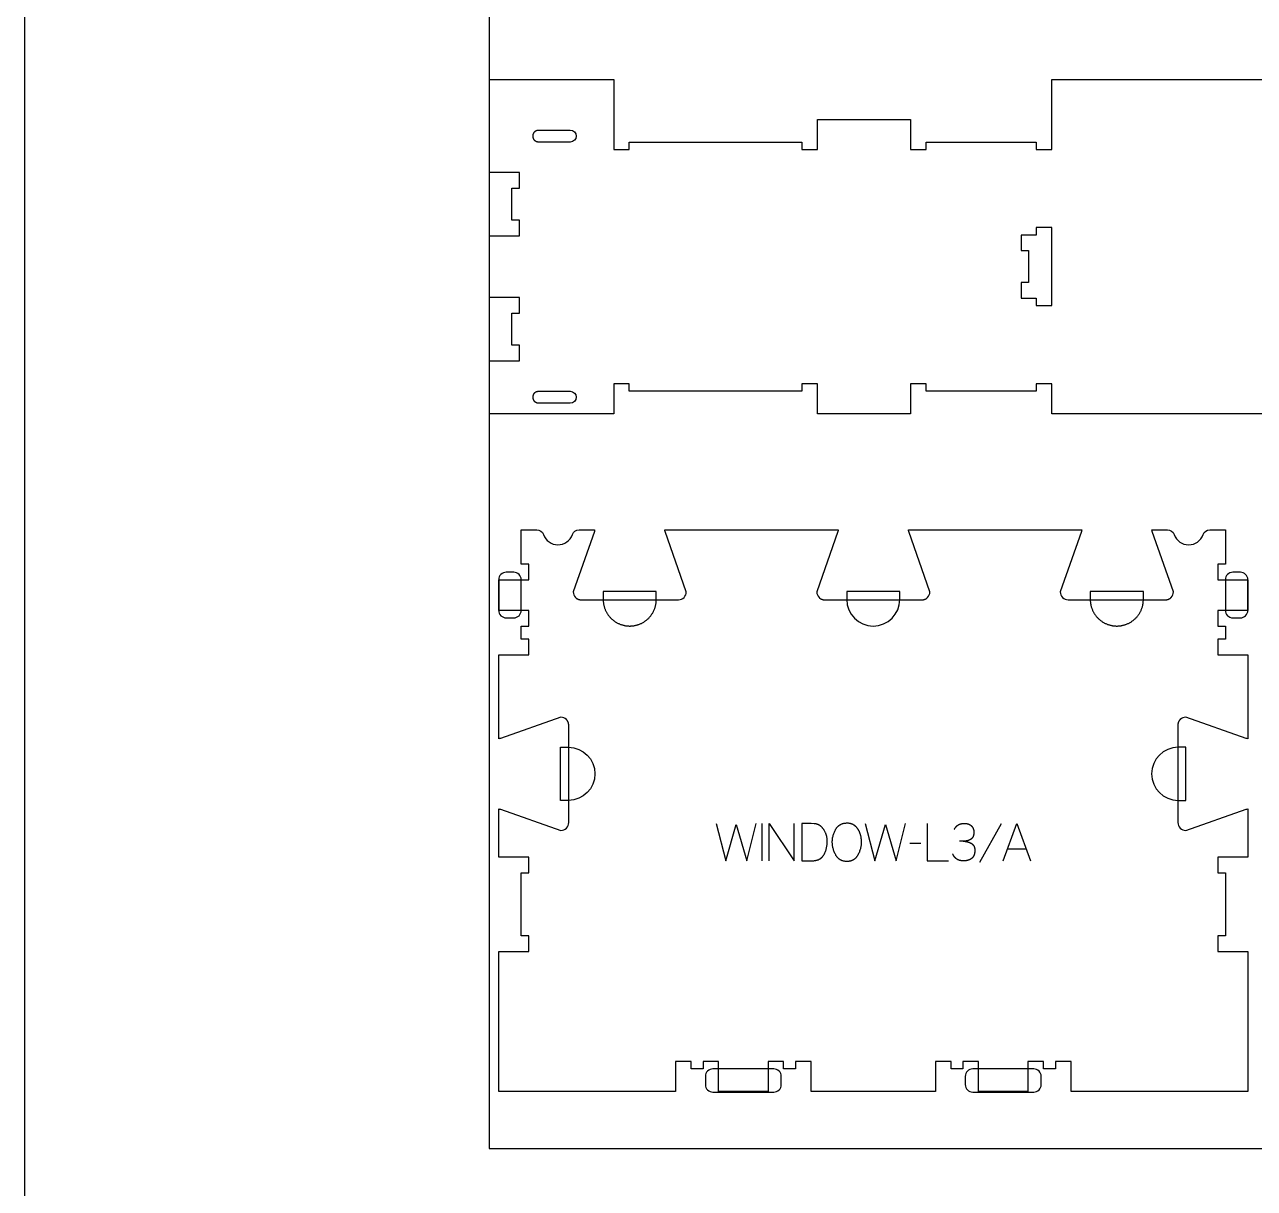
# Model space of a CAD drawing. Extents: x 0 to 4485, y 0 to 8771.
# Drawn here: x 0 to 984, y 3731 to 4662 of the extents above; entities that cross this region are included whole.
import ezdxf

# ---------------------------------------------------------------- set-up
doc = ezdxf.new("R2010")
doc.units = 0
for name, color, linetype in [('0_SHEET_SPRUCEPLY_2440X122', 1, 'CONTINUOUS'), ('1_ANYTOOL_1MMDEEP_LABELS_S', 2, 'CONTINUOUS'), ('3_ANYTOOL_CUTTHROUGH_INSID', 4, 'CONTINUOUS'), ('4_ANYTOOL_CUTTHROUGH_OUTSI', 5, 'CONTINUOUS'), ('5_ANYTOOL_HALF_MILL_9MM_IN', 3, 'CONTINUOUS'), ('DONOTCUT', 7, 'CONTINUOUS')]:
    doc.layers.add(name, color=color, linetype=linetype)

msp = doc.modelspace()

# ---------------------------------------------------------------- linework, layer by layer
at = {"layer": '0_SHEET_SPRUCEPLY_2440X122'}
msp.add_lwpolyline([(371.7, 4982.59), (371.7, 3762.59), (2811.7, 3762.59), (2811.7, 4982.59)], close=True, dxfattribs=at)
at = {"layer": '1_ANYTOOL_1MMDEEP_LABELS_S', "color": 2}
for points in [[(553.36, 4022.67), (561.07, 3992.67), (569.52, 4021.77), (578, 3992.67), (585.5, 4022.67)], [(589.87, 4022.67), (589.87, 3992.67)], [(595.87, 3992.67), (595.87, 4022.67), (615.93, 3992.67), (615.93, 4022.67)], [(672.76, 4022.67), (680.47, 3992.67), (688.92, 4021.77), (697.4, 3992.67), (704.9, 4022.67)], [(722.26, 4022.67), (722.26, 3992.67), (739.36, 3992.67)], [(743.9, 4017.74), (744.06, 4018.05), (744.23, 4018.34), (744.4, 4018.63), (744.57, 4018.9), (744.76, 4019.16), (744.95, 4019.42), (745.14, 4019.67), (745.24, 4019.78), (745.35, 4019.9), (745.45, 4020.02), (745.55, 4020.13), (745.66, 4020.24), (745.77, 4020.34), (745.88, 4020.45), (745.99, 4020.55), (746.1, 4020.65), (746.22, 4020.75), (746.33, 4020.84), (746.45, 4020.94), (746.57, 4021.03), (746.69, 4021.11), (746.81, 4021.2), (746.94, 4021.28), (747.06, 4021.36), (747.19, 4021.44), (747.32, 4021.52), (747.45, 4021.59), (747.58, 4021.66), (747.72, 4021.73), (747.85, 4021.8), (747.99, 4021.86), (748.12, 4021.92), (748.26, 4021.98), (748.41, 4022.04), (748.55, 4022.09), (748.69, 4022.14), (748.84, 4022.19), (748.99, 4022.24), (749.14, 4022.28), (749.44, 4022.37), (749.75, 4022.44), (750.06, 4022.5), (750.38, 4022.55), (750.71, 4022.6), (751.05, 4022.63), (751.39, 4022.65), (751.73, 4022.67), (752.09, 4022.67), (752.3, 4022.67), (752.51, 4022.67), (752.71, 4022.66), (752.91, 4022.64), (753.11, 4022.63), (753.31, 4022.61), (753.51, 4022.58), (753.7, 4022.56), (753.89, 4022.52), (754.08, 4022.49), (754.27, 4022.45), (754.45, 4022.41), (754.63, 4022.36), (754.81, 4022.31), (754.98, 4022.26), (755.16, 4022.2), (755.33, 4022.14), (755.5, 4022.08), (755.66, 4022.01), (755.83, 4021.94), (755.99, 4021.86), (756.15, 4021.78), (756.3, 4021.7), (756.46, 4021.61), (756.61, 4021.52), (756.75, 4021.43), (756.9, 4021.33), (757.04, 4021.23), (757.19, 4021.12), (757.32, 4021.02), (757.46, 4020.9), (757.59, 4020.79), (757.73, 4020.67), (757.85, 4020.55), (757.97, 4020.42), (758.09, 4020.29), (758.2, 4020.16), (758.31, 4020.02), (758.42, 4019.89), (758.52, 4019.75), (758.62, 4019.6), (758.71, 4019.45), (758.8, 4019.3), (758.88, 4019.15), (758.96, 4018.99), (759.04, 4018.83), (759.11, 4018.67), (759.18, 4018.51), (759.24, 4018.34), (759.3, 4018.16), (759.35, 4017.99), (759.4, 4017.81), (759.45, 4017.63), (759.49, 4017.45), (759.53, 4017.26), (759.56, 4017.07), (759.59, 4016.87), (759.61, 4016.68), (759.63, 4016.48), (759.65, 4016.27), (759.66, 4016.07), (759.67, 4015.86), (759.67, 4015.65), (759.67, 4015.09), (759.66, 4014.75), (759.63, 4014.43), (759.6, 4014.12), (759.56, 4013.82), (759.54, 4013.67), (759.51, 4013.53), (759.48, 4013.39), (759.45, 4013.25), (759.42, 4013.11), (759.38, 4012.98), (759.35, 4012.85), (759.31, 4012.72), (759.27, 4012.59), (759.22, 4012.47), (759.18, 4012.35), (759.13, 4012.23), (759.08, 4012.11), (759.02, 4012), (758.97, 4011.89), (758.91, 4011.78), (758.85, 4011.68), (758.79, 4011.57), (758.72, 4011.47), (758.66, 4011.38), (758.59, 4011.28), (758.52, 4011.19), (758.37, 4011.01), (758.22, 4010.84), (758.06, 4010.67), (757.9, 4010.51), (757.82, 4010.44), (757.74, 4010.36), (757.65, 4010.29), (757.57, 4010.22), (757.48, 4010.15), (757.4, 4010.08), (757.31, 4010.01), (757.22, 4009.94), (757.13, 4009.88), (757.04, 4009.82), (756.95, 4009.76), (756.85, 4009.7), (756.76, 4009.64), (756.66, 4009.59), (756.57, 4009.54), (756.47, 4009.48), (756.37, 4009.43), (756.27, 4009.39), (756.17, 4009.34), (756.06, 4009.29), (755.96, 4009.25), (755.86, 4009.21), (755.64, 4009.13), (755.43, 4009.06), (755.21, 4008.99), (754.99, 4008.93), (754.77, 4008.87), (754.55, 4008.81), (754.32, 4008.76), (754.09, 4008.71), (753.86, 4008.67), (753.63, 4008.63), (753.39, 4008.6), (753.16, 4008.57), (752.92, 4008.54), (752.68, 4008.52), (752.43, 4008.51), (752.19, 4008.5), (751.94, 4008.49), (748.23, 4008.44)], [(781.44, 4022.2), (764.26, 3991.43)], [(783.16, 3992.67), (794.04, 4022.67), (805.1, 3992.67)], [(717.12, 4006.56), (708.33, 4006.47)], [(751.02, 4008.44), (751.45, 4008.42), (751.89, 4008.38), (752.31, 4008.33), (752.74, 4008.27), (753.16, 4008.2), (753.57, 4008.12), (753.98, 4008.03), (754.39, 4007.93), (754.79, 4007.81), (755.19, 4007.69), (755.59, 4007.55), (755.97, 4007.4), (756.36, 4007.25), (756.74, 4007.08), (757.12, 4006.9), (757.49, 4006.71), (757.67, 4006.61), (757.85, 4006.5), (757.93, 4006.45), (758.02, 4006.39), (758.1, 4006.34), (758.18, 4006.28), (758.26, 4006.22), (758.34, 4006.16), (758.42, 4006.1), (758.49, 4006.04), (758.57, 4005.97), (758.64, 4005.91), (758.71, 4005.84), (758.78, 4005.77), (758.85, 4005.7), (758.92, 4005.63), (758.98, 4005.56), (759.05, 4005.49), (759.11, 4005.42), (759.17, 4005.34), (759.23, 4005.27), (759.29, 4005.19), (759.35, 4005.11), (759.4, 4005.03), (759.46, 4004.95), (759.51, 4004.87), (759.56, 4004.79), (759.61, 4004.7), (759.66, 4004.62), (759.71, 4004.53), (759.75, 4004.44), (759.8, 4004.35), (759.84, 4004.26), (759.88, 4004.17), (759.92, 4004.08), (759.96, 4003.98), (760.03, 4003.79), (760.1, 4003.59), (760.16, 4003.39), (760.21, 4003.19), (760.26, 4002.98), (760.3, 4002.76), (760.34, 4002.54), (760.37, 4002.32), (760.4, 4002.08), (760.42, 4001.85), (760.43, 4001.61), (760.44, 4001.37), (760.44, 4001.12), (760.44, 4000.84), (760.44, 4000.56), (760.42, 4000.29), (760.41, 4000.03), (760.38, 3999.77), (760.36, 3999.52), (760.33, 3999.27), (760.29, 3999.02), (760.25, 3998.79), (760.2, 3998.55), (760.15, 3998.32), (760.1, 3998.1), (760.03, 3997.88), (759.97, 3997.66), (759.9, 3997.45), (759.82, 3997.25), (759.74, 3997.05), (759.66, 3996.85), (759.57, 3996.66), (759.47, 3996.48), (759.37, 3996.3), (759.27, 3996.12), (759.16, 3995.95), (759.05, 3995.79), (758.93, 3995.63), (758.8, 3995.47), (758.68, 3995.32), (758.61, 3995.25), (758.54, 3995.18), (758.47, 3995.11), (758.4, 3995.04), (758.33, 3994.97), (758.26, 3994.9), (758.19, 3994.84), (758.11, 3994.77), (757.96, 3994.64), (757.8, 3994.52), (757.64, 3994.41), (757.48, 3994.29), (757.31, 3994.18), (757.14, 3994.08), (756.96, 3993.97), (756.79, 3993.88), (756.6, 3993.78), (756.42, 3993.69), (756.23, 3993.61), (756.04, 3993.52), (755.84, 3993.44), (755.64, 3993.37), (755.44, 3993.3), (755.23, 3993.23), (755.02, 3993.17), (754.81, 3993.11), (754.59, 3993.05), (754.37, 3993), (754.15, 3992.95), (753.92, 3992.91), (753.69, 3992.87), (753.46, 3992.83), (753.22, 3992.8), (752.73, 3992.74), (752.23, 3992.7), (751.72, 3992.68), (751.19, 3992.67), (750.81, 3992.68), (750.43, 3992.7), (750.07, 3992.72), (749.71, 3992.76), (749.36, 3992.81), (749.18, 3992.84), (749.01, 3992.87), (748.84, 3992.91), (748.68, 3992.95), (748.51, 3992.99), (748.35, 3993.03), (748.19, 3993.08), (748.03, 3993.12), (747.87, 3993.18), (747.72, 3993.23), (747.56, 3993.29), (747.41, 3993.35), (747.26, 3993.41), (747.11, 3993.47), (746.97, 3993.54), (746.82, 3993.61), (746.68, 3993.69), (746.54, 3993.76), (746.4, 3993.84), (746.27, 3993.93), (746.13, 3994.01), (746, 3994.1), (745.87, 3994.19), (745.74, 3994.28), (745.62, 3994.38), (745.49, 3994.48), (745.37, 3994.58), (745.25, 3994.68), (745.13, 3994.79), (745.01, 3994.9), (744.9, 3995.01), (744.79, 3995.13), (744.67, 3995.25), (744.57, 3995.37), (744.46, 3995.49), (744.35, 3995.62), (744.25, 3995.75), (744.15, 3995.88), (744.05, 3996.01), (743.95, 3996.15), (743.86, 3996.29), (743.76, 3996.44), (743.67, 3996.58), (743.58, 3996.73), (743.41, 3997.04), (743.24, 3997.35), (743.08, 3997.68), (742.93, 3998.02), (742.79, 3998.37)], [(786.63, 4002.23), (801.54, 4002.23)]]:
    msp.add_lwpolyline(points, dxfattribs=at)
for points in [[(621.97, 4022.67), (621.97, 3992.67), (630.5, 3992.76), (630.91, 3992.77), (631.32, 3992.79), (631.71, 3992.82), (632.1, 3992.86), (632.48, 3992.9), (632.85, 3992.96), (633.22, 3993.03), (633.57, 3993.1), (633.92, 3993.19), (634.26, 3993.29), (634.59, 3993.39), (634.92, 3993.5), (635.23, 3993.63), (635.39, 3993.69), (635.54, 3993.76), (635.69, 3993.83), (635.84, 3993.9), (635.99, 3993.98), (636.14, 3994.06), (636.28, 3994.14), (636.42, 3994.22), (636.56, 3994.3), (636.7, 3994.39), (636.84, 3994.48), (636.97, 3994.57), (637.1, 3994.66), (637.23, 3994.76), (637.36, 3994.86), (637.49, 3994.96), (637.61, 3995.06), (637.73, 3995.17), (637.85, 3995.27), (637.97, 3995.38), (638.09, 3995.5), (638.2, 3995.61), (638.31, 3995.73), (638.42, 3995.85), (638.53, 3995.97), (638.64, 3996.1), (638.74, 3996.22), (638.84, 3996.35), (638.94, 3996.48), (639.04, 3996.62), (639.14, 3996.75), (639.23, 3996.89), (639.42, 3997.18), (639.59, 3997.47), (639.76, 3997.77), (640.08, 3998.39), (640.37, 3999.02), (640.65, 3999.65), (640.9, 4000.28), (641.14, 4000.92), (641.35, 4001.57), (641.55, 4002.23), (641.72, 4002.88), (641.87, 4003.55), (642.01, 4004.22), (642.12, 4004.89), (642.21, 4005.58), (642.28, 4006.26), (642.33, 4006.96), (642.36, 4007.65), (642.37, 4008.36), (642.36, 4008.96), (642.33, 4009.55), (642.29, 4010.13), (642.22, 4010.71), (642.13, 4011.28), (642.08, 4011.57), (642.02, 4011.85), (641.96, 4012.13), (641.9, 4012.41), (641.83, 4012.69), (641.75, 4012.97), (641.67, 4013.24), (641.59, 4013.52), (641.5, 4013.79), (641.4, 4014.06), (641.3, 4014.33), (641.2, 4014.59), (641.09, 4014.86), (640.98, 4015.13), (640.73, 4015.65), (640.47, 4016.17), (640.19, 4016.68), (639.89, 4017.19), (639.69, 4017.49), (639.5, 4017.79), (639.29, 4018.08), (639.09, 4018.36), (638.88, 4018.63), (638.67, 4018.89), (638.45, 4019.14), (638.24, 4019.38), (638.01, 4019.61), (637.79, 4019.83), (637.56, 4020.05), (637.33, 4020.25), (637.09, 4020.45), (636.86, 4020.63), (636.61, 4020.81), (636.37, 4020.98), (636.12, 4021.13), (635.87, 4021.28), (635.61, 4021.42), (635.35, 4021.55), (635.09, 4021.67), (634.82, 4021.79), (634.56, 4021.89), (634.28, 4021.98), (634.01, 4022.07), (633.73, 4022.14), (633.44, 4022.21), (633.16, 4022.26), (632.87, 4022.31), (632.58, 4022.35), (632.28, 4022.38), (631.98, 4022.39), (629.55, 4022.5), (627.07, 4022.58), (624.54, 4022.64)], [(658.44, 4023.02), (658.82, 4023.01), (659.18, 4022.99), (659.54, 4022.96), (659.89, 4022.92), (660.06, 4022.9), (660.23, 4022.87), (660.4, 4022.84), (660.57, 4022.81), (660.73, 4022.77), (660.9, 4022.73), (661.06, 4022.69), (661.22, 4022.65), (661.38, 4022.6), (661.54, 4022.55), (661.69, 4022.5), (661.84, 4022.44), (661.99, 4022.38), (662.14, 4022.32), (662.29, 4022.25), (662.44, 4022.18), (662.58, 4022.11), (662.73, 4022.04), (662.87, 4021.96), (663.01, 4021.88), (663.14, 4021.8), (663.28, 4021.72), (663.41, 4021.63), (663.54, 4021.54), (663.8, 4021.35), (664.06, 4021.16), (664.31, 4020.96), (664.55, 4020.75), (664.78, 4020.54), (665.01, 4020.32), (665.24, 4020.09), (665.46, 4019.86), (665.67, 4019.62), (665.88, 4019.38), (666.08, 4019.13), (666.27, 4018.87), (666.46, 4018.61), (666.65, 4018.34), (666.82, 4018.07), (666.99, 4017.79), (667.16, 4017.5), (667.32, 4017.21), (667.48, 4016.92), (667.62, 4016.62), (667.77, 4016.32), (667.9, 4016.02), (668.04, 4015.71), (668.16, 4015.4), (668.28, 4015.08), (668.4, 4014.76), (668.51, 4014.44), (668.61, 4014.12), (668.71, 4013.79), (668.8, 4013.45), (668.89, 4013.11), (668.97, 4012.77), (669.11, 4012.09), (669.24, 4011.42), (669.34, 4010.75), (669.43, 4010.08), (669.5, 4009.43), (669.55, 4008.78), (669.58, 4008.14), (669.59, 4007.5), (669.58, 4006.86), (669.54, 4006.23), (669.49, 4005.59), (669.41, 4004.95), (669.32, 4004.31), (669.2, 4003.68), (669.06, 4003.04), (668.9, 4002.4), (668.71, 4001.76), (668.51, 4001.13), (668.28, 4000.49), (668.03, 3999.85), (667.76, 3999.21), (667.47, 3998.58), (667.16, 3997.94), (666.82, 3997.3), (666.65, 3996.99), (666.47, 3996.68), (666.28, 3996.39), (666.08, 3996.11), (665.88, 3995.83), (665.67, 3995.57), (665.46, 3995.31), (665.24, 3995.07), (665.13, 3994.95), (665.02, 3994.84), (664.9, 3994.72), (664.78, 3994.61), (664.67, 3994.5), (664.55, 3994.4), (664.42, 3994.3), (664.3, 3994.19), (664.18, 3994.1), (664.05, 3994), (663.92, 3993.91), (663.79, 3993.82), (663.66, 3993.73), (663.53, 3993.64), (663.4, 3993.56), (663.26, 3993.48), (663.12, 3993.4), (662.99, 3993.32), (662.85, 3993.25), (662.7, 3993.18), (662.56, 3993.11), (662.42, 3993.04), (662.27, 3992.98), (662.12, 3992.92), (661.97, 3992.86), (661.82, 3992.8), (661.67, 3992.75), (661.51, 3992.7), (661.2, 3992.61), (660.88, 3992.52), (660.56, 3992.45), (660.22, 3992.38), (659.89, 3992.33), (659.54, 3992.28), (659.19, 3992.25), (658.83, 3992.22), (658.47, 3992.21), (658.1, 3992.2), (657.72, 3992.21), (657.34, 3992.22), (656.97, 3992.25), (656.61, 3992.28), (656.26, 3992.33), (655.91, 3992.38), (655.56, 3992.45), (655.23, 3992.53), (654.9, 3992.61), (654.58, 3992.71), (654.42, 3992.76), (654.26, 3992.81), (654.11, 3992.87), (653.95, 3992.93), (653.8, 3992.99), (653.65, 3993.06), (653.5, 3993.12), (653.35, 3993.19), (653.21, 3993.27), (653.06, 3993.34), (652.92, 3993.42), (652.78, 3993.5), (652.64, 3993.58), (652.51, 3993.67), (652.37, 3993.75), (652.24, 3993.84), (652.1, 3993.94), (651.97, 3994.03), (651.85, 3994.13), (651.72, 3994.23), (651.59, 3994.33), (651.47, 3994.44), (651.35, 3994.54), (651.23, 3994.65), (651.11, 3994.77), (650.99, 3994.88), (650.88, 3995), (650.76, 3995.12), (650.65, 3995.24), (650.54, 3995.37), (650.32, 3995.63), (650.11, 3995.89), (649.91, 3996.17), (649.71, 3996.46), (649.53, 3996.76), (649.34, 3997.07), (649.17, 3997.39), (648.83, 3998.04), (648.52, 3998.68), (648.23, 3999.33), (647.96, 3999.98), (647.71, 4000.63), (647.48, 4001.28), (647.28, 4001.93), (647.09, 4002.58), (646.93, 4003.24), (646.79, 4003.89), (646.67, 4004.54), (646.57, 4005.19), (646.5, 4005.84), (646.45, 4006.5), (646.41, 4007.15), (646.4, 4007.8), (646.41, 4008.5), (646.45, 4009.18), (646.5, 4009.86), (646.58, 4010.54), (646.68, 4011.21), (646.81, 4011.88), (646.96, 4012.53), (647.13, 4013.19), (647.32, 4013.83), (647.53, 4014.47), (647.77, 4015.11), (648.03, 4015.74), (648.31, 4016.36), (648.62, 4016.98), (648.94, 4017.59), (649.29, 4018.19), (649.48, 4018.49), (649.67, 4018.78), (649.87, 4019.06), (650.07, 4019.32), (650.28, 4019.58), (650.5, 4019.83), (650.72, 4020.07), (650.95, 4020.3), (651.07, 4020.42), (651.19, 4020.53), (651.31, 4020.63), (651.43, 4020.74), (651.56, 4020.84), (651.68, 4020.94), (651.81, 4021.04), (651.94, 4021.13), (652.07, 4021.23), (652.2, 4021.32), (652.33, 4021.4), (652.47, 4021.49), (652.61, 4021.57), (652.75, 4021.66), (652.89, 4021.73), (653.03, 4021.81), (653.17, 4021.89), (653.32, 4021.96), (653.61, 4022.09), (653.92, 4022.22), (654.23, 4022.34), (654.54, 4022.45), (654.86, 4022.55), (655.19, 4022.63), (655.53, 4022.71), (655.87, 4022.79), (656.22, 4022.85), (656.57, 4022.9), (656.93, 4022.94), (657.3, 4022.97), (657.68, 4023), (658.06, 4023.01)]]:
    msp.add_lwpolyline(points, close=True, dxfattribs=at)
at = {"layer": '3_ANYTOOL_CUTTHROUGH_INSID', "color": 4}
for points in [[(436.7, 4577.5, -1), (436.7, 4568), (410.96, 4568), (410.86, 4568), (410.77, 4568.01), (410.67, 4568.01), (410.57, 4568.02), (410.47, 4568.04), (410.38, 4568.05), (410.28, 4568.07), (410.19, 4568.09), (410.09, 4568.11), (409.99, 4568.14), (409.89, 4568.17), (409.79, 4568.2), (409.69, 4568.23), (409.6, 4568.27), (409.51, 4568.31), (409.41, 4568.36), (409.32, 4568.4), (409.22, 4568.45), (409.13, 4568.51), (409.04, 4568.56), (408.95, 4568.62), (408.86, 4568.68), (408.77, 4568.75), (408.69, 4568.81), (408.6, 4568.88), (408.52, 4568.96), (408.44, 4569.03), (408.36, 4569.11), (408.28, 4569.19), (408.2, 4569.27), (408.13, 4569.35), (408.06, 4569.44), (407.99, 4569.53), (407.92, 4569.62), (407.85, 4569.71), (407.79, 4569.8), (407.73, 4569.9), (407.67, 4570), (407.62, 4570.09), (407.56, 4570.19), (407.51, 4570.3), (407.46, 4570.4), (407.41, 4570.5), (407.37, 4570.61), (407.33, 4570.71), (407.29, 4570.82), (407.25, 4570.93), (407.21, 4571.03), (407.18, 4571.14), (407.15, 4571.25), (407.12, 4571.35), (407.1, 4571.46), (407.07, 4571.57), (407.05, 4571.68), (407.03, 4571.79), (407.01, 4571.9), (407, 4572.01), (406.99, 4572.11), (406.98, 4572.22), (406.97, 4572.33), (406.96, 4572.43), (406.96, 4572.54), (406.95, 4572.65), (406.95, 4572.75), (406.95, 4572.86), (406.96, 4572.97), (406.96, 4573.07), (406.97, 4573.18), (406.98, 4573.29), (406.99, 4573.39), (407, 4573.5), (407.01, 4573.6), (407.03, 4573.71), (407.05, 4573.82), (407.07, 4573.93), (407.1, 4574.04), (407.12, 4574.15), (407.15, 4574.26), (407.18, 4574.36), (407.21, 4574.47), (407.25, 4574.58), (407.29, 4574.69), (407.33, 4574.79), (407.37, 4574.9), (407.41, 4575), (407.46, 4575.11), (407.51, 4575.21), (407.56, 4575.31), (407.62, 4575.41), (407.67, 4575.51), (407.73, 4575.6), (407.79, 4575.7), (407.85, 4575.79), (407.92, 4575.89), (407.99, 4575.98), (408.06, 4576.07), (408.13, 4576.15), (408.2, 4576.24), (408.28, 4576.32), (408.36, 4576.4), (408.44, 4576.47), (408.52, 4576.55), (408.6, 4576.62), (408.69, 4576.69), (408.77, 4576.76), (408.86, 4576.82), (408.95, 4576.88), (409.04, 4576.94), (409.13, 4577), (409.22, 4577.05), (409.32, 4577.1), (409.41, 4577.15), (409.51, 4577.19), (409.6, 4577.23), (409.69, 4577.27), (409.79, 4577.3), (409.89, 4577.34), (409.99, 4577.37), (410.09, 4577.39), (410.19, 4577.42), (410.28, 4577.44), (410.38, 4577.45), (410.47, 4577.47), (410.57, 4577.48), (410.67, 4577.49), (410.77, 4577.5), (410.86, 4577.5), (410.96, 4577.5)], [(436.7, 4359), (410.96, 4359), (410.86, 4359), (410.77, 4359.01), (410.67, 4359.01), (410.57, 4359.02), (410.47, 4359.04), (410.38, 4359.05), (410.28, 4359.07), (410.19, 4359.09), (410.09, 4359.11), (409.99, 4359.14), (409.89, 4359.17), (409.79, 4359.2), (409.69, 4359.23), (409.6, 4359.27), (409.51, 4359.31), (409.41, 4359.36), (409.32, 4359.4), (409.22, 4359.45), (409.13, 4359.51), (409.04, 4359.56), (408.95, 4359.62), (408.86, 4359.68), (408.77, 4359.75), (408.69, 4359.81), (408.6, 4359.88), (408.52, 4359.96), (408.44, 4360.03), (408.36, 4360.11), (408.28, 4360.19), (408.2, 4360.27), (408.13, 4360.35), (408.06, 4360.44), (407.99, 4360.53), (407.92, 4360.62), (407.85, 4360.71), (407.79, 4360.8), (407.73, 4360.9), (407.67, 4361), (407.62, 4361.09), (407.56, 4361.19), (407.51, 4361.3), (407.46, 4361.4), (407.41, 4361.5), (407.37, 4361.61), (407.33, 4361.71), (407.29, 4361.82), (407.25, 4361.93), (407.21, 4362.03), (407.18, 4362.14), (407.15, 4362.25), (407.12, 4362.35), (407.1, 4362.46), (407.07, 4362.57), (407.05, 4362.68), (407.03, 4362.79), (407.01, 4362.9), (407, 4363.01), (406.99, 4363.11), (406.98, 4363.22), (406.97, 4363.33), (406.96, 4363.43), (406.96, 4363.54), (406.95, 4363.65), (406.95, 4363.75), (406.95, 4363.86), (406.96, 4363.97), (406.96, 4364.07), (406.97, 4364.18), (406.98, 4364.29), (406.99, 4364.39), (407, 4364.5), (407.01, 4364.6), (407.03, 4364.71), (407.05, 4364.82), (407.07, 4364.93), (407.1, 4365.04), (407.12, 4365.15), (407.15, 4365.26), (407.18, 4365.36), (407.21, 4365.47), (407.25, 4365.58), (407.29, 4365.69), (407.33, 4365.79), (407.37, 4365.9), (407.41, 4366), (407.46, 4366.11), (407.51, 4366.21), (407.56, 4366.31), (407.62, 4366.41), (407.67, 4366.51), (407.73, 4366.6), (407.79, 4366.7), (407.85, 4366.79), (407.92, 4366.89), (407.99, 4366.98), (408.06, 4367.07), (408.13, 4367.15), (408.2, 4367.24), (408.28, 4367.32), (408.36, 4367.4), (408.44, 4367.47), (408.52, 4367.55), (408.6, 4367.62), (408.69, 4367.69), (408.77, 4367.76), (408.86, 4367.82), (408.95, 4367.88), (409.04, 4367.94), (409.13, 4368), (409.22, 4368.05), (409.32, 4368.1), (409.41, 4368.15), (409.51, 4368.19), (409.6, 4368.23), (409.69, 4368.27), (409.79, 4368.3), (409.89, 4368.34), (409.99, 4368.37), (410.09, 4368.39), (410.19, 4368.42), (410.28, 4368.44), (410.38, 4368.45), (410.47, 4368.47), (410.57, 4368.48), (410.67, 4368.49), (410.77, 4368.5), (410.86, 4368.5), (410.96, 4368.5), (436.7, 4368.5, -1)]]:
    msp.add_lwpolyline(points, format="xyb", close=True, dxfattribs=at)
msp.add_lwpolyline([(821.95, 4499.55), (809.45, 4499.55), (809.45, 4493.55), (797.45, 4493.55), (797.45, 4481.05), (803.45, 4481.05), (803.45, 4455.55), (797.45, 4455.55), (797.45, 4443.05), (809.45, 4443.05), (809.45, 4437.05), (821.95, 4437.05)], close=True, dxfattribs=at)
at = {"layer": '4_ANYTOOL_CUTTHROUGH_OUTSI', "color": 5}
msp.add_lwpolyline([(1121.45, 4350.5), (821.95, 4350.5), (821.95, 4374.5), (809.45, 4374.5), (809.45, 4374.25), (809.45, 4368.5), (721.45, 4368.5), (721.45, 4374.5), (708.95, 4374.5), (708.95, 4350.5), (634.45, 4350.5), (634.45, 4374.5), (621.95, 4374.5), (621.95, 4368.5), (483.95, 4368.5), (483.95, 4374.5), (471.45, 4374.5), (471.45, 4374.25), (471.45, 4350.5), (471.45, 4350.5), (371.95, 4350.5), (371.95, 4393), (395.95, 4393), (395.95, 4393.25), (395.95, 4405.25), (395.95, 4405.5), (389.95, 4405.5), (389.95, 4431), (395.95, 4431), (395.95, 4431.25), (395.95, 4443.25), (395.95, 4443.5), (371.95, 4443.5), (371.95, 4493), (395.95, 4493), (395.95, 4493.25), (395.95, 4505.25), (395.95, 4505.5), (389.95, 4505.5), (389.95, 4531), (395.95, 4531), (395.95, 4531.25), (395.95, 4543.25), (395.95, 4543.5), (371.95, 4543.5), (371.95, 4618), (471.45, 4618), (471.45, 4562.25), (471.45, 4562), (483.95, 4562), (483.95, 4562.25), (483.95, 4568), (521.7, 4568), (621.95, 4568), (621.95, 4562), (634.45, 4562), (634.45, 4586), (708.95, 4586), (708.95, 4562), (721.45, 4562), (721.45, 4568), (809.45, 4568), (809.45, 4562), (821.95, 4562), (821.95, 4618), (1121.45, 4618)], dxfattribs=at)
msp.add_lwpolyline([(415.27, 4253.79, 0.317837), (426.82, 4245.63, 0.317837), (438.37, 4253.79, -0.317837), (443.79, 4257.63), (456.19, 4257.63, -0.061485), (455.96, 4256.24), (439.06, 4207.96), (439.04, 4207.92), (439.04, 4207.88), (439.04, 4207.88, 0.198912), (440.87, 4203.46), (440.98, 4203.35), (441.09, 4203.25), (441.2, 4203.15), (441.32, 4203.05), (441.44, 4202.96), (441.56, 4202.86), (441.68, 4202.77), (441.81, 4202.69), (441.94, 4202.6), (442.07, 4202.52), (442.21, 4202.44), (442.34, 4202.37), (442.48, 4202.3), (442.62, 4202.23), (442.76, 4202.16), (442.9, 4202.1), (443.05, 4202.04), (443.19, 4201.99), (443.34, 4201.94), (443.49, 4201.89), (443.64, 4201.85), (443.79, 4201.81), (443.94, 4201.78), (444.09, 4201.74), (444.24, 4201.72), (444.39, 4201.69), (444.54, 4201.67), (444.69, 4201.65), (444.84, 4201.64), (444.99, 4201.63), (445.14, 4201.63), (445.29, 4201.63), (523.29, 4201.63, 0.414214), (529.54, 4207.88), (529.54, 4207.92), (529.53, 4207.96), (512.63, 4256.24), (512.63, 4256.24, -0.061485), (512.4, 4257.63), (651.09, 4257.63, -0.061485), (650.86, 4256.24), (633.96, 4207.96), (633.94, 4207.92), (633.94, 4207.88), (633.94, 4207.88, 0.198912), (635.77, 4203.46), (635.88, 4203.35), (635.99, 4203.25), (636.1, 4203.15), (636.22, 4203.05), (636.34, 4202.96), (636.46, 4202.86), (636.58, 4202.77), (636.71, 4202.69), (636.84, 4202.6), (636.97, 4202.52), (637.11, 4202.44), (637.24, 4202.37), (637.38, 4202.3), (637.52, 4202.23), (637.66, 4202.16), (637.8, 4202.1), (637.95, 4202.04), (638.09, 4201.99), (638.24, 4201.94), (638.39, 4201.89), (638.54, 4201.85), (638.69, 4201.81), (638.84, 4201.78), (638.99, 4201.74), (639.14, 4201.72), (639.29, 4201.69), (639.44, 4201.67), (639.59, 4201.65), (639.74, 4201.64), (639.89, 4201.63), (640.04, 4201.63), (640.19, 4201.63), (718.19, 4201.63), (718.34, 4201.63), (718.49, 4201.63), (718.64, 4201.64), (718.8, 4201.65), (718.95, 4201.67), (719.1, 4201.69), (719.25, 4201.72), (719.4, 4201.74), (719.55, 4201.78), (719.7, 4201.81), (719.85, 4201.85), (720, 4201.89), (720.15, 4201.94), (720.3, 4201.99), (720.44, 4202.04), (720.59, 4202.1), (720.73, 4202.16), (720.87, 4202.23), (721.01, 4202.3), (721.15, 4202.37), (721.28, 4202.44), (721.42, 4202.52), (721.55, 4202.6), (721.68, 4202.69), (721.8, 4202.77), (721.93, 4202.86), (722.05, 4202.96), (722.17, 4203.05), (722.28, 4203.15), (722.4, 4203.25), (722.51, 4203.35), (722.61, 4203.46, 0.198912), (724.44, 4207.88), (724.44, 4207.92), (724.43, 4207.96), (707.53, 4256.24), (707.53, 4256.24, -0.061485), (707.3, 4257.63), (845.99, 4257.63, -0.061485), (845.76, 4256.24), (828.86, 4207.96), (828.84, 4207.92), (828.84, 4207.88), (828.84, 4207.88, 0.414214), (835.09, 4201.63), (913.09, 4201.63), (913.24, 4201.63), (913.39, 4201.63), (913.54, 4201.64), (913.7, 4201.65), (913.85, 4201.67), (914, 4201.69), (914.15, 4201.72), (914.3, 4201.74), (914.45, 4201.78), (914.6, 4201.81), (914.75, 4201.85), (914.9, 4201.89), (915.05, 4201.94), (915.2, 4201.99), (915.34, 4202.04), (915.49, 4202.1), (915.63, 4202.16), (915.77, 4202.23), (915.91, 4202.3), (916.05, 4202.37), (916.18, 4202.44), (916.32, 4202.52), (916.45, 4202.6), (916.58, 4202.69), (916.7, 4202.77), (916.83, 4202.86), (916.95, 4202.96), (917.07, 4203.05), (917.18, 4203.15), (917.3, 4203.25), (917.41, 4203.35), (917.51, 4203.46, 0.198912), (919.34, 4207.88), (919.34, 4207.92), (919.33, 4207.96), (902.43, 4256.24), (902.43, 4256.24, -0.061485), (902.2, 4257.63), (914.6, 4257.63, -0.317837), (920.02, 4253.79, 0.707107), (943.12, 4253.79, -0.317837), (948.54, 4257.63), (960.94, 4257.63), (960.94, 4230.13), (954.94, 4230.13), (954.94, 4229.88), (954.94, 4217.88), (954.94, 4217.63), (978.94, 4217.63), (978.94, 4193.13), (954.94, 4193.13), (954.94, 4192.88), (954.94, 4180.88), (954.94, 4180.63), (960.94, 4180.63), (960.94, 4170.13), (954.94, 4170.13), (954.94, 4169.88), (954.94, 4157.88), (954.94, 4157.63), (978.94, 4157.63), (978.94, 4107.88), (978.94, 4090.43), (978.94, 4090.43, -0.061485), (977.55, 4090.67), (929.24, 4107.58), (929.19, 4107.58), (929.19, 4107.58, 0.198912), (924.77, 4105.75), (924.67, 4105.64), (924.57, 4105.53), (924.47, 4105.42), (924.37, 4105.3), (924.27, 4105.18), (924.18, 4105.06), (924.09, 4104.94), (924, 4104.81), (923.92, 4104.68), (923.84, 4104.55), (923.76, 4104.42), (923.69, 4104.28), (923.61, 4104.14), (923.55, 4104), (923.48, 4103.86), (923.42, 4103.72), (923.36, 4103.58), (923.31, 4103.43), (923.26, 4103.28), (923.21, 4103.14), (923.17, 4102.99), (923.13, 4102.84), (923.09, 4102.69), (923.06, 4102.54), (923.03, 4102.39), (923.01, 4102.23), (922.99, 4102.08), (922.97, 4101.93), (922.96, 4101.78), (922.95, 4101.63), (922.95, 4101.48), (922.94, 4101.33), (922.94, 4023.33, 0.414214), (929.19, 4017.08), (929.24, 4017.08), (929.28, 4017.09), (977.55, 4033.99), (977.55, 4033.99, -0.061485), (978.94, 4034.22), (978.94, 3995.63), (954.94, 3995.63), (954.94, 3983.13), (960.94, 3983.13), (960.94, 3932.63), (954.94, 3932.63), (954.94, 3920.13), (978.94, 3920.13), (978.94, 3808.13), (837.44, 3808.13), (837.44, 3832.13), (824.94, 3832.13), (824.94, 3826.13), (815.44, 3826.13), (815.44, 3832.13), (802.94, 3832.13), (802.94, 3808.13), (763.44, 3808.13), (763.44, 3832.13), (750.94, 3832.13), (750.94, 3826.13), (741.44, 3826.13), (741.44, 3832.13), (728.94, 3832.13), (728.94, 3808.13), (629.44, 3808.13), (629.44, 3832.13), (616.94, 3832.13), (616.94, 3826.13), (607.44, 3826.13), (607.44, 3832.13), (594.94, 3832.13), (594.94, 3808.13), (555.44, 3808.13), (555.44, 3832.13), (542.94, 3832.13), (542.94, 3826.13), (533.44, 3826.13), (533.44, 3832.13), (520.94, 3832.13), (520.94, 3808.13), (379.44, 3808.13), (379.44, 3920.13), (403.44, 3920.13), (403.44, 3932.63), (397.44, 3932.63), (397.44, 3983.13), (403.44, 3983.13), (403.44, 3995.63), (379.44, 3995.63), (379.44, 4034.22), (379.44, 4034.22, -0.061485), (380.83, 4033.99), (429.15, 4017.08), (429.19, 4017.08), (429.19, 4017.08, 0.414214), (435.44, 4023.33), (435.44, 4101.33), (435.44, 4101.48), (435.44, 4101.63), (435.43, 4101.78), (435.41, 4101.93), (435.4, 4102.08), (435.38, 4102.23), (435.35, 4102.39), (435.33, 4102.54), (435.29, 4102.69), (435.26, 4102.84), (435.22, 4102.99), (435.18, 4103.14), (435.13, 4103.28), (435.08, 4103.43), (435.03, 4103.58), (434.97, 4103.72), (434.91, 4103.86), (434.84, 4104), (434.77, 4104.14), (434.7, 4104.28), (434.63, 4104.42), (434.55, 4104.55), (434.47, 4104.68), (434.38, 4104.81), (434.3, 4104.94), (434.21, 4105.06), (434.11, 4105.18), (434.02, 4105.3), (433.92, 4105.42), (433.82, 4105.53), (433.72, 4105.64), (433.61, 4105.75, 0.198912), (429.19, 4107.58), (429.15, 4107.58), (429.11, 4107.56), (380.83, 4090.67), (380.83, 4090.67, -0.061485), (379.44, 4090.43), (379.44, 4157.63), (403.44, 4157.63), (403.44, 4157.88), (403.44, 4169.88), (403.44, 4170.13), (397.44, 4170.13), (397.44, 4180.63), (403.44, 4180.63), (403.44, 4180.88), (403.44, 4192.88), (403.44, 4193.13), (379.44, 4193.13), (379.44, 4217.63), (403.44, 4217.63), (403.44, 4217.88), (403.44, 4229.88), (403.44, 4230.13), (397.44, 4230.13), (397.44, 4257.63), (409.85, 4257.63), (409.85, 4257.63, -0.317837)], format="xyb", close=True, dxfattribs=at)
at = {"layer": '5_ANYTOOL_HALF_MILL_9MM_IN'}
for points in [[(385.44, 4223.63, 0.414214), (379.44, 4217.63), (379.44, 4193.13, 0.414214), (385.44, 4187.13), (391.44, 4187.13, 0.414214), (397.44, 4193.13), (397.44, 4217.63, 0.414214), (391.44, 4223.63)], [(966.94, 4223.63, 0.414214), (960.94, 4217.63), (960.94, 4193.13, 0.414214), (966.94, 4187.13), (972.94, 4187.13, 0.414214), (978.94, 4193.13), (978.94, 4217.63, 0.414214), (972.94, 4223.63)], [(657.94, 4201.88, 1), (700.44, 4201.88), (700.44, 4202.13), (700.44, 4208.13), (657.94, 4208.13), (657.94, 4202.13), (657.94, 4201.88)], [(435.19, 4083.58, -1), (435.19, 4041.08), (434.94, 4041.08), (428.94, 4041.08), (428.94, 4083.58), (434.94, 4083.58), (435.19, 4083.58)], [(923.19, 4083.58, 1), (923.19, 4041.08), (923.44, 4041.08), (929.44, 4041.08), (929.44, 4083.58), (923.44, 4083.58), (923.19, 4083.58)], [(550.82, 3826.13, 0.414214), (544.82, 3820.13), (544.82, 3813.63, 0.414214), (550.82, 3807.63), (599.57, 3807.63, 0.414214), (605.57, 3813.63), (605.57, 3820.13, 0.414214), (599.57, 3826.13)], [(758.82, 3826.13, 0.414214), (752.82, 3820.13), (752.82, 3813.63, 0.414214), (758.82, 3807.63), (807.57, 3807.63, 0.414214), (813.57, 3813.63), (813.57, 3820.13, 0.414214), (807.57, 3826.13)]]:
    msp.add_lwpolyline(points, format="xyb", close=True, dxfattribs=at)
for points in [[(463.04, 4201.88), (463.05, 4201.4), (463.06, 4200.93), (463.09, 4200.45), (463.13, 4199.97), (463.18, 4199.48), (463.24, 4198.99), (463.31, 4198.5), (463.4, 4198.01), (463.5, 4197.52), (463.61, 4197.02), (463.73, 4196.52), (463.86, 4196.03), (464.01, 4195.53), (464.17, 4195.04), (464.35, 4194.55), (464.54, 4194.05), (464.74, 4193.56), (464.95, 4193.08), (465.18, 4192.6), (465.42, 4192.12), (465.67, 4191.64), (465.94, 4191.17), (466.22, 4190.71), (466.51, 4190.25), (466.81, 4189.8), (467.13, 4189.35), (467.46, 4188.91), (467.8, 4188.48), (468.15, 4188.06), (468.51, 4187.65), (468.88, 4187.24), (469.27, 4186.85), (469.66, 4186.47), (470.07, 4186.09), (470.48, 4185.73), (470.9, 4185.38), (471.33, 4185.04), (471.77, 4184.71), (472.21, 4184.39), (472.67, 4184.09), (473.12, 4183.8), (473.59, 4183.52), (474.06, 4183.25), (474.53, 4183), (475.01, 4182.76), (475.5, 4182.53), (475.98, 4182.32), (476.47, 4182.12), (476.96, 4181.93), (477.46, 4181.76), (477.95, 4181.59), (478.45, 4181.45), (478.94, 4181.31), (479.44, 4181.19), (479.93, 4181.08), (480.43, 4180.98), (480.92, 4180.9), (481.41, 4180.82), (481.9, 4180.76), (482.38, 4180.71), (482.87, 4180.67), (483.35, 4180.65), (483.82, 4180.63), (484.29, 4180.63), (484.77, 4180.63), (485.24, 4180.65), (485.72, 4180.67), (486.2, 4180.71), (486.69, 4180.76), (487.18, 4180.82), (487.67, 4180.9), (488.16, 4180.98), (488.65, 4181.08), (489.15, 4181.19), (489.65, 4181.31), (490.14, 4181.45), (490.64, 4181.59), (491.13, 4181.76), (491.62, 4181.93), (492.12, 4182.12), (492.6, 4182.32), (493.09, 4182.53), (493.57, 4182.76), (494.05, 4183), (494.53, 4183.25), (495, 4183.52), (495.46, 4183.8), (495.92, 4184.09), (496.37, 4184.39), (496.82, 4184.71), (497.26, 4185.04), (497.69, 4185.38), (498.11, 4185.73), (498.52, 4186.09), (498.93, 4186.47), (499.32, 4186.85), (499.7, 4187.24), (500.08, 4187.65), (500.44, 4188.06), (500.79, 4188.48), (501.13, 4188.91), (501.46, 4189.35), (501.78, 4189.8), (502.08, 4190.25), (502.37, 4190.71), (502.65, 4191.17), (502.92, 4191.64), (503.17, 4192.12), (503.41, 4192.6), (503.64, 4193.08), (503.85, 4193.56), (504.05, 4194.05), (504.24, 4194.55), (504.41, 4195.04), (504.58, 4195.53), (504.72, 4196.03), (504.86, 4196.52), (504.98, 4197.02), (505.09, 4197.52), (505.19, 4198.01), (505.27, 4198.5), (505.35, 4198.99), (505.41, 4199.48), (505.46, 4199.97), (505.5, 4200.45), (505.52, 4200.93), (505.54, 4201.4), (505.54, 4201.88), (505.54, 4202.13), (505.54, 4208.13), (463.04, 4208.13), (463.04, 4202.13), (463.04, 4201.88)], [(852.84, 4201.88), (852.85, 4201.4), (852.86, 4200.93), (852.89, 4200.45), (852.93, 4199.97), (852.98, 4199.48), (853.04, 4198.99), (853.11, 4198.5), (853.2, 4198.01), (853.3, 4197.52), (853.41, 4197.02), (853.53, 4196.52), (853.66, 4196.03), (853.81, 4195.53), (853.97, 4195.04), (854.15, 4194.55), (854.34, 4194.05), (854.54, 4193.56), (854.75, 4193.08), (854.98, 4192.6), (855.22, 4192.12), (855.47, 4191.64), (855.74, 4191.17), (856.02, 4190.71), (856.31, 4190.25), (856.61, 4189.8), (856.93, 4189.35), (857.26, 4188.91), (857.6, 4188.48), (857.95, 4188.06), (858.31, 4187.65), (858.68, 4187.24), (859.07, 4186.85), (859.46, 4186.47), (859.87, 4186.09), (860.28, 4185.73), (860.7, 4185.38), (861.13, 4185.04), (861.57, 4184.71), (862.01, 4184.39), (862.47, 4184.09), (862.92, 4183.8), (863.39, 4183.52), (863.86, 4183.25), (864.33, 4183), (864.81, 4182.76), (865.3, 4182.53), (865.78, 4182.32), (866.27, 4182.12), (866.76, 4181.93), (867.26, 4181.76), (867.75, 4181.59), (868.25, 4181.45), (868.74, 4181.31), (869.24, 4181.19), (869.73, 4181.08), (870.23, 4180.98), (870.72, 4180.9), (871.21, 4180.82), (871.7, 4180.76), (872.18, 4180.71), (872.67, 4180.67), (873.15, 4180.65), (873.62, 4180.63), (874.09, 4180.63), (874.57, 4180.63), (875.04, 4180.65), (875.52, 4180.67), (876, 4180.71), (876.49, 4180.76), (876.98, 4180.82), (877.47, 4180.9), (877.96, 4180.98), (878.45, 4181.08), (878.95, 4181.19), (879.45, 4181.31), (879.94, 4181.45), (880.44, 4181.59), (880.93, 4181.76), (881.42, 4181.93), (881.92, 4182.12), (882.4, 4182.32), (882.89, 4182.53), (883.37, 4182.76), (883.85, 4183), (884.33, 4183.25), (884.8, 4183.52), (885.26, 4183.8), (885.72, 4184.09), (886.17, 4184.39), (886.62, 4184.71), (887.06, 4185.04), (887.49, 4185.38), (887.91, 4185.73), (888.32, 4186.09), (888.73, 4186.47), (889.12, 4186.85), (889.5, 4187.24), (889.88, 4187.65), (890.24, 4188.06), (890.59, 4188.48), (890.93, 4188.91), (891.26, 4189.35), (891.58, 4189.8), (891.88, 4190.25), (892.17, 4190.71), (892.45, 4191.17), (892.72, 4191.64), (892.97, 4192.12), (893.21, 4192.6), (893.44, 4193.08), (893.65, 4193.56), (893.85, 4194.05), (894.04, 4194.55), (894.21, 4195.04), (894.38, 4195.53), (894.52, 4196.03), (894.66, 4196.52), (894.78, 4197.02), (894.89, 4197.52), (894.99, 4198.01), (895.07, 4198.5), (895.15, 4198.99), (895.21, 4199.48), (895.26, 4199.97), (895.3, 4200.45), (895.32, 4200.93), (895.34, 4201.4), (895.34, 4201.88), (895.34, 4202.13), (895.34, 4208.13), (852.84, 4208.13), (852.84, 4202.13), (852.84, 4201.88)]]:
    msp.add_lwpolyline(points, close=True, dxfattribs=at)
at = {"layer": 'DONOTCUT'}
msp.add_lwpolyline([(0, 0), (3183.41, 0), (3183.41, 5593.43), (0, 5593.43)], close=True, dxfattribs=at)

doc.saveas('drawing.dxf')
